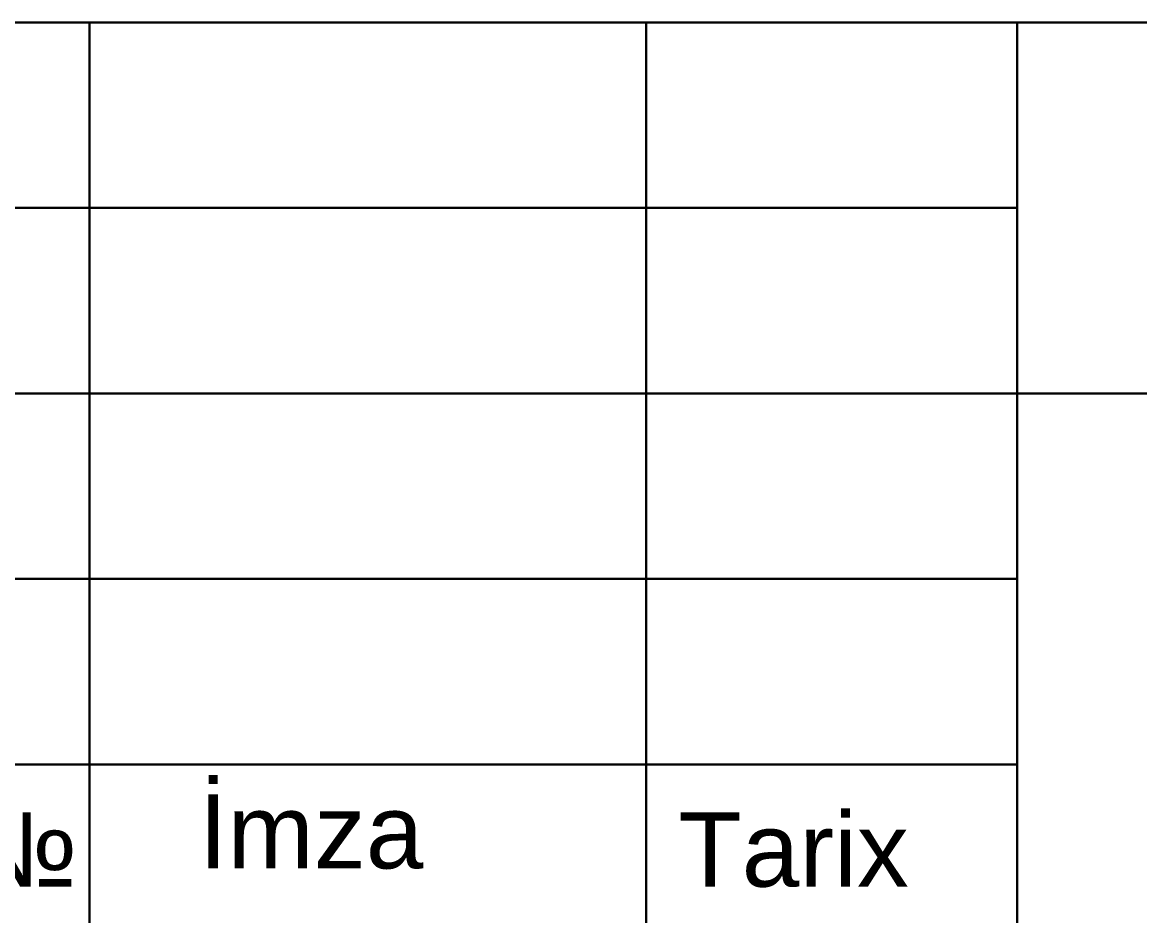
# Model space of a CAD drawing. Header units: millimetres. Extents: x 120281 to 1416367021, y -641565767 to 918373.
# Drawn here: x 840113 to 843126, y 865669 to 868078 of the extents above; entities that cross this region are included whole.
import ezdxf

# ---------------------------------------------------------------- set-up
doc = ezdxf.new("R2010")
doc.units = ezdxf.units.MM
doc.layers.add('перегородка', color=130, linetype='Continuous', lineweight=20)
doc.layers.add('размер', color=90, linetype='Continuous', lineweight=40)
doc.styles.add('ARIAL', font='arial.ttf')

msp = doc.modelspace()

# ---------------------------------------------------------------- linework, layer by layer
at = {"layer": 'размер', "color": 0, "lineweight": 30}
for p, q in [((836291.0688, 868078.27871), (854791.07369, 868077.65371)), ((840293.80283, 862574.51942), (840293.80283, 868078.27871)), ((841794.82809, 862574.51942), (841794.82809, 868078.27871)), ((842795.5116, 868078.27871), (842795.5116, 862574.51942)), ((836291.0688, 867577.93696), (842795.5116, 867577.93696)), ((836291.0688, 867077.5952), (854791.07369, 867076.9702)), ((836291.0688, 866577.25345), (842795.5116, 866577.25345)), ((836291.0688, 866076.9117), (842795.5116, 866076.9117))]:
    msp.add_line(p, q, dxfattribs=at)

# ---------------------------------------------------------------- texts
at = {"layer": 'перегородка', "color": 0, "lineweight": 30, "char_height": 250.1708769, "attachment_point": 1, "style": 'ARIAL'}
for s, insert in [('\\H0.8x;İmza', (840588.68377, 865996.60017)), ('\\H0.8x;Sən.№', (839386.84772, 865947.62469)), ('\\H0.8x;Tarix', (841881.98073, 865947.62469))]:
    msp.add_mtext(s, dxfattribs=dict(at, insert=insert))

doc.saveas('drawing.dxf')
